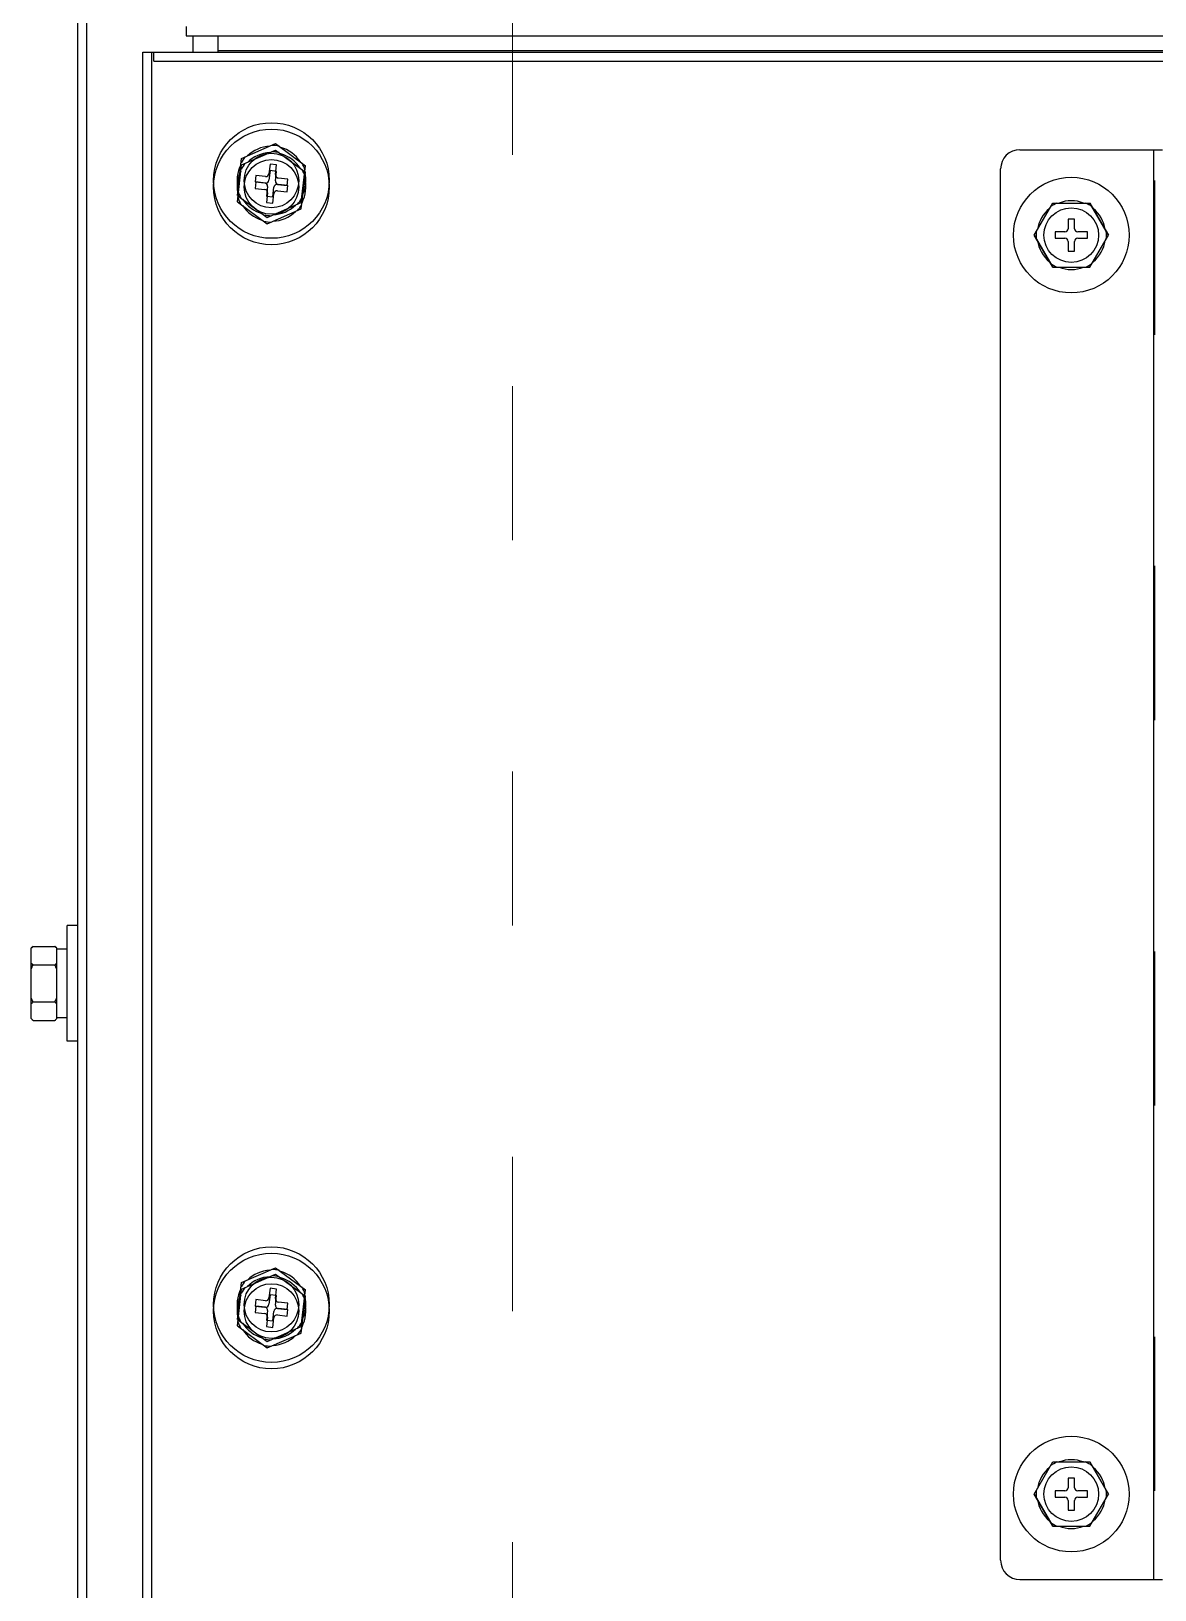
# Model space of a CAD drawing. Extents: x 59521 to 184406, y -1257 to 56672.
# Drawn here: x 90184.1 to 90359, y 13949.1 to 14191.8 of the extents above; entities that cross this region are included whole.
import ezdxf

# ---------------------------------------------------------------- set-up
doc = ezdxf.new("R2010")
doc.units = 0
doc.header["$MEASUREMENT"] = 0
doc.linetypes.add('ACAD_ISO03W100', pattern=[30, 12, -18])
doc.layers.get('0').update_dxf_attribs({"linetype": 'CONTINUOUS'})
for name, color, linetype in [('2401-01144-S-M6-16HWM_0', 7, 'CONTINUOUS'), ('4215-19365_1_0', 7, 'CONTINUOUS'), ('4215-19368_0', 7, 'CONTINUOUS'), ('4215-19371_3_0', 7, 'CONTINUOUS'), ('4215-19391_1_0', 7, 'CONTINUOUS')]:
    doc.layers.add(name, color=color, linetype=linetype)
doc.layers.add('THICK', color=7, linetype='CONTINUOUS', lineweight=0)

# ---------------------------------------------------------------- blocks, each defined once
blk = doc.blocks.new('RY6TU6TYR6Y')
at = {"layer": 'THICK', "color": 1, "linetype": 'ACAD_ISO03W100', "ltscale": 2}
blk.add_lwpolyline([(74847.96917250848, -88359.80782113018), (74947.96917250848, -88359.80782113018), (74947.96917250848, -90811.80782113018), (74847.96917250848, -90811.80782113018)], close=True, dxfattribs=at)
blk = doc.blocks.new('A$C5A9F4CD4')
at = {"layer": '2401-01144-S-M6-16HWM_0', "color": 87, "linetype": 'Continuous'}
for p, q in [((33.05355322870309, 367.4270155887871), (38.34462583958521, 369.7374016946878)), ((38.34462583958521, 369.7374016946878), (42.99101520539261, 366.3103914532867)), ((32.40886998351198, 361.689619241487), (33.05355322870309, 367.4270155887871)), ((32.40886998359929, 360.6896192413888), (33.05355322870309, 366.427015588788)), ((33.05355322870309, 366.427015588788), (38.34462583970162, 368.7374016946878)), ((37.48222552950028, 366.540202048388), (37.31473190919496, 365.0495827517871)), ((38.47597172719543, 366.4285396347886), (37.48222552950028, 366.540202048388)), ((38.3084781068028, 364.9379203382878), (38.47597172719543, 366.4285396347886)), ((38.34462583970162, 368.7374016946878), (42.99101520550175, 365.3103914532876)), ((35.27140830698772, 364.7760344800872), (35.15974589349935, 363.7822882823884)), ((36.76202760348679, 364.6085408597874), (35.27140830698772, 364.7760344800872)), ((37.48222552960215, 365.5402020482879), (37.3147319093041, 364.0495827517889)), ((38.47597172730457, 365.4285396347877), (37.48222552960215, 365.5402020482879)), ((38.30847810690466, 363.9379203382878), (38.47597172730457, 365.4285396347877)), ((40.24013929540524, 364.217722412387), (38.74951999890618, 364.3852160326869)), ((40.12847688188776, 363.2239762146883), (40.24013929540524, 364.217722412387)), ((42.3463319602015, 360.5729951059884), (42.99101520539261, 366.3103914532867)), ((42.34633196030336, 359.5729951059884), (42.99101520550175, 365.3103914532876)), ((32.40886998351198, 361.689619241487), (37.05525934929028, 358.2626089999876)), ((35.15974589349935, 363.7822882823884), (36.65036518999841, 363.6147946620868)), ((35.27140830710414, 363.7760344800881), (35.15974589360121, 362.7822882823884)), ((35.15974589360121, 362.7822882823884), (36.65036519010027, 362.6147946620877)), ((36.7620276036032, 363.6085408597883), (35.27140830710414, 363.7760344800881)), ((37.0914070821018, 363.0620903564877), (36.92391346170916, 361.5714710599887)), ((37.09140708220366, 362.0620903564886), (36.92391346180375, 360.5714710599887)), ((36.92391346170916, 361.5714710599887), (37.91765965940431, 361.4598086463875)), ((37.91765965940431, 361.4598086463875), (38.08515327970963, 362.9504279428866)), ((37.91765965950617, 360.4598086463884), (38.08515327980422, 361.9504279428884)), ((38.6378575853887, 363.3914698349881), (40.12847688188776, 363.2239762146883)), ((38.63785758540325, 362.3914698349881), (40.12847688200418, 362.2239762146883)), ((40.24013929549983, 363.2177224122879), (38.74951999900077, 363.3852160326887)), ((40.12847688200418, 362.2239762146883), (40.24013929549983, 363.2177224122879)), ((32.40886998359929, 360.6896192413888), (37.05525934930483, 357.2626089999885)), ((36.92391346180375, 360.5714710599887), (37.91765965950617, 360.4598086463884)), ((37.05525934929028, 358.2626089999876), (42.3463319602015, 360.5729951059884)), ((37.05525934930483, 357.2626089999885), (42.34633196030336, 359.5729951059884)), ((156.4264399025997, 355.5000053473877), (159.3131912485114, 360.5000053473877)), ((156.4264399025997, 355.5000053473877), (159.3131912485987, 360.5000053473877)), ((159.3131912485114, 360.5000053473877), (165.0866939403932, 360.5000053473877)), ((159.3131912485987, 360.5000053473877), (165.0866939405023, 360.5000053473877)), ((167.9734452863049, 355.5000053473877), (165.0866939403932, 360.5000053473877)), ((165.0866939405023, 360.5000053473877), (167.9734452864068, 355.5000053473877)), ((162.6999425945105, 358.0000053473877), (161.6999425945105, 358.0000053473877)), ((161.6999425945105, 358.0000053473877), (161.6999425945105, 356.5000053473877)), ((162.6999425945032, 358.0000053473877), (161.6999425945032, 358.0000053473877)), ((161.6999425945032, 358.0000053473877), (161.6999425945032, 356.5000053473877)), ((162.6999425945105, 356.5000053473877), (162.6999425945105, 358.0000053473877)), ((162.6999425945032, 356.5000053473877), (162.6999425945032, 358.0000053473877)), ((159.3131912485114, 350.5000053473877), (156.4264399025997, 355.5000053473877)), ((156.4264399025997, 355.5000053473877), (159.3131912485987, 350.5000053473877)), ((161.1999425945105, 356.0000053473877), (159.6999425945105, 356.0000053473877)), ((159.6999425945105, 356.0000053473877), (159.6999425945105, 355.0000053473877)), ((161.1999425945032, 356.0000053473877), (159.6999425945032, 356.0000053473877)), ((159.6999425945032, 356.0000053473877), (159.6999425945032, 355.0000053473877)), ((159.6999425945105, 355.0000053473877), (161.1999425945105, 355.0000053473877)), ((159.6999425945032, 355.0000053473877), (161.1999425945032, 355.0000053473877)), ((161.6999425945105, 354.5000053473877), (161.6999425945105, 353.0000053473877)), ((161.6999425945032, 354.5000053473877), (161.6999425945032, 353.0000053473877)), ((162.6999425945105, 353.0000053473877), (162.6999425945105, 354.5000053473877)), ((162.6999425945032, 353.0000053473877), (162.6999425945032, 354.5000053473877)), ((164.6999425945105, 356.0000053473877), (163.1999425945105, 356.0000053473877)), ((164.6999425945032, 356.0000053473877), (163.1999425945032, 356.0000053473877)), ((163.1999425945105, 355.0000053473877), (164.6999425945105, 355.0000053473877)), ((163.1999425945032, 355.0000053473877), (164.6999425945032, 355.0000053473877)), ((164.6999425945105, 355.0000053473877), (164.6999425945105, 356.0000053473877)), ((164.6999425945032, 355.0000053473877), (164.6999425945032, 356.0000053473877)), ((165.0866939403932, 350.5000053473877), (167.9734452863049, 355.5000053473877)), ((165.0866939405023, 350.5000053473877), (167.9734452864068, 355.5000053473877)), ((161.6999425945105, 353.0000053473877), (162.6999425945105, 353.0000053473877)), ((161.6999425945032, 353.0000053473877), (162.6999425945032, 353.0000053473877)), ((159.3131912485114, 350.5000053473877), (165.0866939403932, 350.5000053473877)), ((159.3131912485987, 350.5000053473877), (165.0866939405023, 350.5000053473877)), ((7.499942594498862, 248.0000053473877), (5.899942594493041, 248.0000053473877)), ((5.899942594493041, 230.0000053473877), (5.899942594493041, 248.0000053473877)), ((7.499942594498862, 248.0000053473877), (5.899942594500317, 248.0000053473877)), ((5.899942594500317, 230.0000053473877), (5.899942594500317, 248.0000053473877)), ((0.5999425945046823, 244.7735080392877), (0.29994259448722, 244.4735080392866)), ((0.5999425945046823, 244.7735080392886), (0.299942594501772, 244.4735080392884)), ((0.29994259448722, 233.5265026554871), (0.29994259448722, 244.4735080392866)), ((0.299942594501772, 233.5265026554889), (0.299942594501772, 244.4735080392884)), ((0.5999425945046823, 244.7735080392877), (3.999942594498862, 244.7735080392877)), ((0.5999425945046823, 244.7735080392886), (3.999942594498862, 244.7735080392886)), ((4.29994259448722, 244.4735080392866), (3.999942594498862, 244.7735080392877)), ((4.299942594501772, 244.4735080392884), (3.999942594498862, 244.7735080392886)), ((4.29994259448722, 233.5265026554871), (4.29994259448722, 244.4735080392866)), ((4.299942594501772, 233.5265026554889), (4.299942594501772, 244.4735080392884)), ((5.899942594493041, 244.3500053473881), (4.29994259448722, 244.3500053473881)), ((5.899942594500317, 244.3500053473881), (4.299942594501772, 244.3500053473881)), ((0.5999425945046823, 241.8867566932868), (3.999942594498862, 241.8867566932868)), ((0.5999425945046823, 241.8867566932877), (3.999942594498862, 241.8867566932877)), ((0.5999425945046823, 236.1132540013868), (3.999942594498862, 236.1132540013868)), ((0.5999425945046823, 236.1132540013887), (3.999942594498862, 236.1132540013887)), ((0.5999425945046823, 233.2265026554878), (0.29994259448722, 233.5265026554871)), ((0.5999425945046823, 233.2265026554887), (0.299942594501772, 233.5265026554889)), ((0.5999425945046823, 233.2265026554878), (3.999942594498862, 233.2265026554878)), ((0.5999425945046823, 233.2265026554887), (3.999942594498862, 233.2265026554887)), ((4.29994259448722, 233.5265026554871), (3.999942594498862, 233.2265026554878)), ((4.299942594501772, 233.5265026554889), (3.999942594498862, 233.2265026554887)), ((5.899942594493041, 233.6500053473874), (4.29994259448722, 233.6500053473874)), ((5.899942594500317, 233.6500053473883), (4.299942594501772, 233.6500053473883)), ((7.499942594498862, 230.0000053473877), (5.899942594493041, 230.0000053473877)), ((7.499942594498862, 230.0000053473877), (5.899942594500317, 230.0000053473877)), ((33.05355322870309, 192.4270155887871), (38.34462583970162, 194.7374016946878)), ((38.34462583970162, 194.7374016946878), (42.99101520539261, 191.3103914532867)), ((32.40886998351198, 186.6896192413869), (33.05355322870309, 192.4270155887871)), ((33.05355322880496, 191.427015588788), (38.34462583970162, 193.7374016946878)), ((38.34462583970162, 193.7374016946878), (42.99101520550175, 190.3103914532876)), ((32.40886998359929, 185.6896192413888), (33.05355322880496, 191.427015588788)), ((35.27140830698772, 189.7760344800872), (35.15974589349935, 188.7822882823884)), ((36.76202760348679, 189.6085408597874), (35.27140830698772, 189.7760344800872)), ((37.48222552950028, 191.540202048388), (37.31473190919496, 190.0495827517871)), ((37.48222552960215, 190.5402020482879), (37.3147319093041, 189.0495827517889)), ((38.47597172719543, 191.4285396347886), (37.48222552950028, 191.540202048388)), ((38.47597172730457, 190.4285396347877), (37.48222552960215, 190.5402020482879)), ((38.3084781068028, 189.9379203382878), (38.47597172719543, 191.4285396347886)), ((38.30847810690466, 188.9379203382878), (38.47597172730457, 190.4285396347877)), ((40.24013929540524, 189.217722412387), (38.74951999890618, 189.3852160326869)), ((42.3463319602015, 185.5729951059884), (42.99101520539261, 191.3103914532867)), ((42.34633196030336, 184.5729951059884), (42.99101520550175, 190.3103914532876)), ((35.15974589349935, 188.7822882823884), (36.65036518999841, 188.6147946620868)), ((35.27140830710414, 188.7760344800881), (35.15974589360121, 187.7822882823884)), ((35.15974589360121, 187.7822882823884), (36.65036519010027, 187.6147946620877)), ((36.7620276036032, 188.6085408597883), (35.27140830710414, 188.7760344800881)), ((37.0914070821018, 188.0620903564877), (36.92391346170916, 186.5714710599887)), ((37.09140708220366, 187.0620903564886), (36.92391346180375, 185.5714710599887)), ((37.91765965940431, 186.4598086463875), (38.08515327970963, 187.9504279428866)), ((37.91765965950617, 185.4598086463884), (38.08515327980422, 186.9504279428884)), ((38.6378575853887, 188.3914698349881), (40.12847688188776, 188.2239762146883)), ((38.63785758540325, 187.3914698349881), (40.12847688200418, 187.2239762146883)), ((40.24013929549983, 188.2177224122879), (38.74951999900077, 188.3852160326887)), ((40.12847688188776, 188.2239762146883), (40.24013929540524, 189.217722412387)), ((40.12847688200418, 187.2239762146883), (40.24013929549983, 188.2177224122879)), ((32.40886998351198, 186.6896192413869), (37.05525934929028, 183.2626089999876)), ((32.40886998359929, 185.6896192413888), (37.05525934930483, 182.2626089999885)), ((36.92391346170916, 186.5714710599887), (37.91765965940431, 186.4598086463875)), ((36.92391346180375, 185.5714710599887), (37.91765965950617, 185.4598086463884)), ((37.05525934929028, 183.2626089999876), (42.3463319602015, 185.5729951059884)), ((37.05525934930483, 182.2626089999885), (42.34633196030336, 184.5729951059884)), ((156.4264399025997, 159.5000053473877), (159.3131912485114, 164.5000053473877)), ((156.4264399025997, 159.5000053473877), (159.3131912485987, 164.5000053473877)), ((159.3131912485114, 164.5000053473877), (165.0866939403932, 164.5000053473877)), ((159.3131912485987, 164.5000053473877), (165.0866939405023, 164.5000053473877)), ((167.9734452863049, 159.5000053473877), (165.0866939403932, 164.5000053473877)), ((165.0866939405023, 164.5000053473877), (167.9734452864068, 159.5000053473877)), ((162.6999425945105, 162.0000053473877), (161.6999425945105, 162.0000053473877)), ((161.6999425945105, 162.0000053473877), (161.6999425945105, 160.5000053473877)), ((162.6999425945032, 162.0000053473877), (161.6999425945032, 162.0000053473877)), ((161.6999425945032, 162.0000053473877), (161.6999425945032, 160.5000053473877)), ((162.6999425945105, 160.5000053473877), (162.6999425945105, 162.0000053473877)), ((162.6999425945032, 160.5000053473877), (162.6999425945032, 162.0000053473877)), ((159.3131912485114, 154.5000053473877), (156.4264399025997, 159.5000053473877)), ((156.4264399025997, 159.5000053473877), (159.3131912485987, 154.5000053473877)), ((161.1999425945105, 160.0000053473877), (159.6999425945105, 160.0000053473877)), ((159.6999425945105, 160.0000053473877), (159.6999425945105, 159.0000053473877)), ((161.1999425945032, 160.0000053473877), (159.6999425945032, 160.0000053473877)), ((159.6999425945032, 160.0000053473877), (159.6999425945032, 159.0000053473877)), ((159.6999425945105, 159.0000053473877), (161.1999425945105, 159.0000053473877)), ((159.6999425945032, 159.0000053473877), (161.1999425945032, 159.0000053473877)), ((161.6999425945105, 158.5000053473877), (161.6999425945105, 157.0000053473877)), ((161.6999425945032, 158.5000053473877), (161.6999425945032, 157.0000053473877)), ((162.6999425945105, 157.0000053473877), (162.6999425945105, 158.5000053473877)), ((162.6999425945032, 157.0000053473877), (162.6999425945032, 158.5000053473877)), ((164.6999425945105, 160.0000053473877), (163.1999425945105, 160.0000053473877)), ((164.6999425945032, 160.0000053473877), (163.1999425945032, 160.0000053473877)), ((163.1999425945105, 159.0000053473877), (164.6999425945105, 159.0000053473877)), ((163.1999425945032, 159.0000053473877), (164.6999425945032, 159.0000053473877)), ((164.6999425945105, 159.0000053473877), (164.6999425945105, 160.0000053473877)), ((164.6999425945032, 159.0000053473877), (164.6999425945032, 160.0000053473877)), ((165.0866939403932, 154.5000053473877), (167.9734452863049, 159.5000053473877)), ((165.0866939405023, 154.5000053473877), (167.9734452864068, 159.5000053473877)), ((161.6999425945105, 157.0000053473877), (162.6999425945105, 157.0000053473877)), ((161.6999425945032, 157.0000053473877), (162.6999425945032, 157.0000053473877)), ((159.3131912485114, 154.5000053473877), (165.0866939403932, 154.5000053473877)), ((159.3131912485987, 154.5000053473877), (165.0866939405023, 154.5000053473877))]:
    blk.add_line(p, q, dxfattribs=at)
for centre, radius in [((37.6999425945105, 364.0000053473877), 9), ((37.69994259450323, 363.0000053473877), 9), ((37.6999425945105, 364.0000053473877), 4.25), ((37.69994259450323, 363.0000053473877), 4.25), ((162.1999425945105, 355.5000053473877), 9), ((162.1999425945032, 355.5000053473877), 9), ((162.1999425945105, 355.5000053473877), 4.25), ((162.1999425945032, 355.5000053473877), 4.25), ((37.6999425945105, 189.0000053473877), 9), ((37.69994259450323, 188.0000053473877), 9), ((37.6999425945105, 189.0000053473877), 4.25), ((37.69994259450323, 188.0000053473877), 4.25), ((162.1999425945105, 159.5000053473877), 9), ((162.1999425945032, 159.5000053473877), 9), ((162.1999425945105, 159.5000053473877), 4.25), ((162.1999425945032, 159.5000053473877), 4.25)]:
    blk.add_circle(centre, radius, dxfattribs=at)
for centre, radius, start, end in [((37.6999425945105, 364.0000053473877), 5.35, 92.74915102881671, 134.4285383586357), ((37.6999425945105, 364.0000053473877), 5.4735026919, 77.5963976982865, 89.58129168902244), ((37.6999425945105, 364.0000053473877), 5.35, 32.74915102883042, 74.42853835867903), ((37.6999425945105, 364.0000053473877), 5.35, 152.7491510288878, 194.4285383586766), ((37.6999425945105, 364.0000053473877), 5.4735026919, 137.5963976983932, 149.581291689492), ((37.69994259450323, 363.0000053473877), 5.4735026919, 137.5963976983451, 149.581291689537), ((37.69994259450323, 363.0000053473877), 5.35, 92.74915102881671, 134.4285383585536), ((37.69994259450323, 363.0000053473877), 5.4735026919, 77.5963976982865, 89.58129168943931), ((37.69994259450323, 363.0000053473877), 5.35, 32.74915102887424, 74.42853835867903), ((37.6999425945105, 364.0000053473877), 5.4735026919, 17.59639769824892, 29.58129168966133), ((37.69994259450323, 363.0000053473877), 5.35, 152.7491510289805, 194.4285383587775), ((36.81785881030373, 365.1054139585876), 0.5, 263.5888446938997, 353.5888446939114), ((36.8178588104056, 364.1054139585876), 0.5, 263.5888446938997, 353.5888446939114), ((38.80535120569402, 364.8820891314872), 0.5, 173.5888446938077, 263.5888446938997), ((37.6999425945105, 364.0000053473877), 5.35, 332.7491510288879, 14.4285383586766), ((37.69994259450323, 363.0000053473877), 5.35, 332.7491510289805, 14.42853835877754), ((37.69994259450323, 363.0000053473877), 5.4735026919, 17.59639769829859, 29.58129168927427), ((37.6999425945105, 364.0000053473877), 5.4735026919, 197.5963976982489, 209.5812916896613), ((36.59453398321057, 363.1179215632883), 0.5, 353.5888446938077, 83.58884469389967), ((36.59453398329788, 362.1179215631873), 0.5, 353.5888446939114, 83.58884469389967), ((38.58202637860086, 362.8945967361879), 0.5, 83.58884469389967, 173.5888446939113), ((38.58202637870272, 361.8945967360878), 0.5, 83.58884469389967, 173.5888446939113), ((38.80535120580316, 363.8820891314881), 0.5, 173.5888446939113, 263.5888446938997), ((37.69994259450323, 363.0000053473877), 5.4735026919, 197.5963976982986, 209.5812916892743), ((37.6999425945105, 364.0000053473877), 5.35, 212.7491510288304, 254.428538358679), ((37.69994259450323, 363.0000053473877), 5.35, 212.7491510288742, 254.428538358679), ((37.6999425945105, 364.0000053473877), 5.35, 272.7491510288167, 314.4285383586357), ((37.69994259450323, 363.0000053473877), 5.35, 272.7491510288167, 314.4285383585536), ((37.6999425945105, 364.0000053473877), 5.4735026919, 317.5963976983932, 329.581291689492), ((37.69994259450323, 363.0000053473877), 5.4735026919, 317.596397698345, 329.581291689537), ((162.1999425945105, 355.5000053473877), 5.35, 129.1603063351135, 170.8396936647645), ((162.1999425945032, 355.5000053473877), 5.35, 129.1603063350395, 170.839693664816), ((162.1999425945105, 355.5000053473877), 5.4735026919, 114.0075530045277, 125.9924469958803), ((162.1999425945032, 355.5000053473877), 5.4735026919, 114.0075530045277, 125.9924469954588), ((162.1999425945105, 355.5000053473877), 5.35, 69.16030633484455, 110.8396936651554), ((162.1999425945032, 355.5000053473877), 5.35, 69.16030633528513, 110.8396936647149), ((162.1999425945105, 355.5000053473877), 5.4735026919, 54.00755300411972, 65.99244699547228), ((162.1999425945032, 355.5000053473877), 5.4735026919, 54.00755300454124, 65.99244699547228), ((162.1999425945105, 355.5000053473877), 5.35, 9.160306335235479, 50.83969366488652), ((162.1999425945032, 355.5000053473877), 5.35, 9.160306335184032, 50.83969366496056), ((37.6999425945105, 364.0000053473877), 5.4735026919, 257.5963976982865, 269.5812916890225), ((37.69994259450323, 363.0000053473877), 5.4735026919, 257.5963976982865, 269.5812916894393), ((162.1999425945105, 355.5000053473877), 5.4735026919, 174.007553004417, 185.9924469955829), ((162.1999425945032, 355.5000053473877), 5.4735026919, 174.007553004417, 185.9924469955829), ((162.1999425945105, 355.5000053473877), 5.35, 189.1603063352355, 230.8396936648865), ((162.1999425945032, 355.5000053473877), 5.35, 189.160306335184, 230.8396936649606), ((161.1999425945105, 356.5000053473877), 0.5, 270, 0), ((161.1999425945032, 356.5000053473877), 0.5, 270, 0), ((161.1999425945105, 354.5000053473877), 0.5, 0, 90), ((161.1999425945032, 354.5000053473877), 0.5, 0, 90), ((163.1999425945105, 356.5000053473877), 0.5, 180, 270), ((163.1999425945032, 356.5000053473877), 0.5, 180, 270), ((163.1999425945105, 354.5000053473877), 0.5, 90, 180), ((163.1999425945032, 354.5000053473877), 0.5, 90, 180), ((162.1999425945105, 355.5000053473877), 5.35, 309.1603063351135, 350.8396936647645), ((162.1999425945032, 355.5000053473877), 5.35, 309.1603063350394, 350.839693664816), ((162.1999425945105, 355.5000053473877), 5.4735026919, 354.0075530044171, 5.992446995582929), ((162.1999425945032, 355.5000053473877), 5.4735026919, 354.0075530044171, 5.992446995582929), ((162.1999425945105, 355.5000053473877), 5.4735026919, 234.0075530041197, 245.9924469954723), ((162.1999425945032, 355.5000053473877), 5.4735026919, 234.0075530045412, 245.9924469954723), ((162.1999425945105, 355.5000053473877), 5.35, 249.1603063348445, 290.8396936651554), ((162.1999425945032, 355.5000053473877), 5.35, 249.1603063352852, 290.8396936647148), ((162.1999425945105, 355.5000053473877), 5.4735026919, 294.0075530045277, 305.9924469958802), ((162.1999425945032, 355.5000053473877), 5.4735026919, 294.0075530045277, 305.9924469954587), ((1.541809132584604, 242.1992100387861), 3.5559220988, 39.13644607590919, 39.50124378086706), ((1.541809210699284, 242.199210102388), 3.5559219982, 39.1364460733612, 39.50124378910924), ((3.058075399691006, 235.8008001248882), 3.5559212543, 219.1364461157358, 219.5012537111305), ((3.058075388100406, 235.8008001155877), 3.5559212393, 219.1364461191229, 219.5012537162676), ((37.6999425945105, 189.0000053473877), 5.35, 92.74915102881671, 134.4285383586357), ((37.6999425945105, 189.0000053473877), 5.4735026919, 77.5963976982865, 89.58129168902244), ((37.6999425945105, 189.0000053473877), 5.35, 32.74915102883042, 74.42853835867903), ((37.6999425945105, 189.0000053473877), 5.4735026919, 137.5963976983932, 149.581291689492), ((37.69994259450323, 188.0000053473877), 5.35, 92.74915102881671, 134.4285383585536), ((37.69994259450323, 188.0000053473877), 5.4735026919, 77.5963976982865, 89.58129168943931), ((37.69994259450323, 188.0000053473877), 5.35, 32.74915102887424, 74.42853835867903), ((37.6999425945105, 189.0000053473877), 5.4735026919, 17.59639769824892, 29.58129168966133), ((37.6999425945105, 189.0000053473877), 5.35, 152.7491510288878, 194.4285383586766), ((37.69994259450323, 188.0000053473877), 5.35, 152.7491510289805, 194.4285383587775), ((37.69994259450323, 188.0000053473877), 5.4735026919, 137.5963976983451, 149.581291689537), ((36.81785881030373, 190.1054139585876), 0.5, 263.5888446938997, 353.5888446939114), ((38.80535120569402, 189.8820891314872), 0.5, 173.5888446938077, 263.5888446938997), ((37.6999425945105, 189.0000053473877), 5.35, 332.7491510288879, 14.4285383586766), ((37.69994259450323, 188.0000053473877), 5.35, 332.7491510289805, 14.42853835877754), ((37.69994259450323, 188.0000053473877), 5.4735026919, 17.59639769829859, 29.58129168927427), ((37.6999425945105, 189.0000053473877), 5.4735026919, 197.5963976982489, 209.5812916896613), ((36.59453398321057, 188.1179215632883), 0.5, 353.5888446938077, 83.58884469389967), ((36.59453398329788, 187.1179215631873), 0.5, 353.5888446939114, 83.58884469389967), ((36.8178588104056, 189.1054139585876), 0.5, 263.5888446938997, 353.5888446939114), ((38.58202637860086, 187.8945967361879), 0.5, 83.58884469389967, 173.5888446939113), ((38.58202637870272, 186.8945967360878), 0.5, 83.58884469389967, 173.5888446939113), ((38.80535120580316, 188.8820891314881), 0.5, 173.5888446939113, 263.5888446938997), ((37.69994259450323, 188.0000053473877), 5.4735026919, 197.5963976982986, 209.5812916892743), ((37.6999425945105, 189.0000053473877), 5.35, 212.7491510288304, 254.428538358679), ((37.69994259450323, 188.0000053473877), 5.35, 212.7491510288742, 254.428538358679), ((37.6999425945105, 189.0000053473877), 5.35, 272.7491510288167, 314.4285383586357), ((37.6999425945105, 189.0000053473877), 5.4735026919, 317.5963976983932, 329.581291689492), ((37.69994259450323, 188.0000053473877), 5.4735026919, 317.596397698345, 329.581291689537), ((37.6999425945105, 189.0000053473877), 5.4735026919, 257.5963976982865, 269.5812916890225), ((37.69994259450323, 188.0000053473877), 5.4735026919, 257.5963976982865, 269.5812916894393), ((37.69994259450323, 188.0000053473877), 5.35, 272.7491510288167, 314.4285383585536), ((162.1999425945105, 159.5000053473877), 5.35, 129.1603063351135, 170.8396936647645), ((162.1999425945032, 159.5000053473877), 5.35, 129.1603063350395, 170.839693664816), ((162.1999425945105, 159.5000053473877), 5.4735026919, 114.0075530045277, 125.9924469958803), ((162.1999425945032, 159.5000053473877), 5.4735026919, 114.0075530045277, 125.9924469954588), ((162.1999425945105, 159.5000053473877), 5.35, 69.16030633484455, 110.8396936651554), ((162.1999425945032, 159.5000053473877), 5.35, 69.16030633528513, 110.8396936647149), ((162.1999425945105, 159.5000053473877), 5.4735026919, 54.00755300411972, 65.99244699547228), ((162.1999425945032, 159.5000053473877), 5.4735026919, 54.00755300454124, 65.99244699547228), ((162.1999425945105, 159.5000053473877), 5.35, 9.160306335235479, 50.83969366488652), ((162.1999425945032, 159.5000053473877), 5.35, 9.160306335184032, 50.83969366496056), ((161.1999425945105, 160.5000053473877), 0.5, 270, 0), ((161.1999425945032, 160.5000053473877), 0.5, 270, 0), ((163.1999425945105, 160.5000053473877), 0.5, 180, 270), ((163.1999425945032, 160.5000053473877), 0.5, 180, 270), ((162.1999425945105, 159.5000053473877), 5.4735026919, 174.007553004417, 185.9924469955829), ((162.1999425945032, 159.5000053473877), 5.4735026919, 174.007553004417, 185.9924469955829), ((162.1999425945105, 159.5000053473877), 5.35, 189.1603063352355, 230.8396936648865), ((162.1999425945032, 159.5000053473877), 5.35, 189.160306335184, 230.8396936649606), ((161.1999425945105, 158.5000053473877), 0.5, 0, 90), ((161.1999425945032, 158.5000053473877), 0.5, 0, 90), ((163.1999425945105, 158.5000053473877), 0.5, 90, 180), ((163.1999425945032, 158.5000053473877), 0.5, 90, 180), ((162.1999425945105, 159.5000053473877), 5.35, 309.1603063351135, 350.8396936647645), ((162.1999425945032, 159.5000053473877), 5.35, 309.1603063350394, 350.839693664816), ((162.1999425945105, 159.5000053473877), 5.4735026919, 354.0075530044171, 5.992446995582929), ((162.1999425945032, 159.5000053473877), 5.4735026919, 354.0075530044171, 5.992446995582929), ((162.1999425945105, 159.5000053473877), 5.4735026919, 234.0075530041197, 245.9924469954723), ((162.1999425945032, 159.5000053473877), 5.4735026919, 234.0075530045412, 245.9924469954723), ((162.1999425945105, 159.5000053473877), 5.35, 249.1603063348445, 290.8396936651554), ((162.1999425945032, 159.5000053473877), 5.35, 249.1603063352852, 290.8396936647148), ((162.1999425945105, 159.5000053473877), 5.4735026919, 294.0075530045277, 305.9924469958802), ((162.1999425945032, 159.5000053473877), 5.4735026919, 294.0075530045277, 305.9924469954587)]:
    blk.add_arc(centre, radius, start, end, dxfattribs=at)
for points in [[(0.29994259448722, 244.4435989933872), (0.3937570741982199, 244.5588906857874), (0.4948394761013333, 244.668404920988), (0.5999425945046823, 244.7735080392877)], [(0.299942594501772, 244.4435989932881), (0.3937570743000833, 244.5588906857874), (0.4948394762031967, 244.668404920988), (0.5999425945046823, 244.7735080392886)], [(4.285596939706011, 244.4611142016865), (4.195843922905624, 244.5699912364862), (4.099716871598503, 244.673733762188), (3.999942594498862, 244.7735080392877)], [(4.285596939800598, 244.4611142016884), (4.195843922905624, 244.569991236488), (4.099716871700366, 244.673733762188), (3.999942594498862, 244.7735080392886)], [(0.5999425945046823, 241.8867566932868), (0.4948394761013333, 241.9918598115864), (0.3937570741982199, 242.101374046787), (0.29994259448722, 242.2166657392872)], [(0.5999425945046823, 241.8867566932877), (0.4948394762031967, 241.9918598115883), (0.3937570743000833, 242.1013740467888), (0.299942594501772, 242.216665739189)], [(0.29994259448722, 241.2269386014877), (0.3909940409939736, 241.4507308218881), (0.4918932318105362, 241.6706579680877), (0.5999425945046823, 241.8867566932868)], [(0.299942594501772, 241.2269386014887), (0.390994041103113, 241.450730821789), (0.4918932319051237, 241.6706579680877), (0.5999425945046823, 241.8867566932877)], [(3.999942594498862, 241.8867566932868), (4.105045712785795, 241.9918598115864), (4.206128114688909, 242.101374046787), (4.29994259448722, 242.2166657392872)], [(3.999942594498862, 241.8867566932877), (4.105045712800347, 241.9918598115883), (4.206128114805324, 242.1013740467888), (4.299942594501772, 242.216665739189)], [(4.29994259448722, 241.2269386014877), (4.208891147893155, 241.4507308218881), (4.107991957105696, 241.6706579680877), (3.999942594498862, 241.8867566932868)], [(4.299942594501772, 241.2269386014887), (4.208891148002294, 241.450730821789), (4.10799195720756, 241.6706579680877), (3.999942594498862, 241.8867566932877)], [(0.5999425945046823, 236.1132540013868), (0.4918932318105362, 236.3293527266878), (0.3909940409939736, 236.5492798728874), (0.29994259448722, 236.7730720932877)], [(0.5999425945046823, 236.1132540013887), (0.4918932319051237, 236.3293527266887), (0.390994041103113, 236.5492798728883), (0.299942594501772, 236.7730720932877)], [(0.29994259448722, 235.7833449554864), (0.3937570741982199, 235.8986366478866), (0.4948394761013333, 236.0081508830872), (0.5999425945046823, 236.1132540013868)], [(0.299942594501772, 235.7833449554882), (0.3937570743000833, 235.8986366478885), (0.4948394762031967, 236.0081508830872), (0.5999425945046823, 236.1132540013887)], [(3.999942594498862, 236.1132540013868), (4.107991957105696, 236.3293527266878), (4.208891147893155, 236.5492798728874), (4.29994259448722, 236.7730720932877)], [(3.999942594498862, 236.1132540013887), (4.10799195720756, 236.3293527266887), (4.208891148002294, 236.5492798728883), (4.299942594501772, 236.7730720932877)], [(4.29994259448722, 235.7833449554864), (4.206128114688909, 235.8986366478866), (4.105045712785795, 236.0081508830872), (3.999942594498862, 236.1132540013868)], [(4.299942594501772, 235.7833449554882), (4.206128114805324, 235.8986366478885), (4.105045712800347, 236.0081508830872), (3.999942594498862, 236.1132540013887)], [(0.5999425945046823, 233.2265026554878), (0.5001684605958872, 233.3262767893875), (0.404041542991763, 233.430019160488), (0.3142886362038553, 233.5388960235878)], [(0.5999425945046823, 233.2265026554887), (0.5001684606977506, 233.3262767893875), (0.4040415431009023, 233.4300191604889), (0.3142886363057187, 233.5388960235878)], [(3.999942594498862, 233.2265026554878), (4.105045712785795, 233.3316057737875), (4.206128114688909, 233.4411200089862), (4.29994259448722, 233.5564117013864)], [(3.999942594498862, 233.2265026554887), (4.105045712800347, 233.3316057737884), (4.206128114805324, 233.441120008988), (4.299942594501772, 233.5564117013882)]]:
    blk.add_open_spline(points, degree=3, dxfattribs=at)
at = {"layer": '4215-19365_1_0', "color": 87, "linetype": 'Continuous'}
for p, q in [((29.39994259449304, 384.0000053473877), (29.39994259449304, 386.5000053473877)), ((29.39994259450032, 384.0000053473877), (29.39994259450032, 386.5000053473877)), ((17.6999425945105, 384.0000053473877), (731.6999425945105, 384.0000053473877)), ((17.6999425945105, 101.0000053473877), (17.6999425945105, 384.0000053473877)), ((17.69994259450323, 384.0000053473877), (731.6999425945032, 384.0000053473877)), ((17.69994259450323, 101.0000053473877), (17.69994259450323, 384.0000053473877)), ((19.09994259450468, 102.4000053473874), (19.09994259450468, 384.0000053473877)), ((19.09994259450468, 102.4000053473883), (19.09994259450468, 384.0000053473877)), ((19.39994259449304, 382.6000053473881), (19.39994259449304, 384.0000053473877)), ((19.39994259450032, 382.6000053473881), (19.39994259450032, 384.0000053473877)), ((719.9999425944989, 384.2000053473885), (29.39994259449304, 384.2000053473885)), ((719.9999425944989, 384.2000053473885), (29.39994259450032, 384.2000053473885)), ((19.39994259449304, 382.6000053473881), (729.9999425944989, 382.6000053473881)), ((19.39994259450032, 382.6000053473881), (729.9999425944989, 382.6000053473881))]:
    blk.add_line(p, q, dxfattribs=at)
at = {"layer": '4215-19368_0', "color": 87, "linetype": 'Continuous'}
for p, q in [((154.1999425945032, 368.8000053473879), (176.3999425945003, 368.8000053473879)), ((174.9999425944989, 368.8000053473879), (174.9999425944989, 146.2000053473885)), ((151.1999425945032, 149.2000053473885), (151.1999425945032, 365.8000053473879)), ((154.1999425945032, 146.2000053473885), (176.3999425945003, 146.2000053473885))]:
    blk.add_line(p, q, dxfattribs=at)
for centre, start, end in [((154.1999425945032, 365.8000053473879), 90, 180), ((154.1999425945032, 149.2000053473885), 180, 270)]:
    blk.add_arc(centre, 3, start, end, dxfattribs=at)
at = {"layer": '4215-19371_3_0', "color": 87, "linetype": 'Continuous'}
for p, q in [((7.499942594498862, 1096.500005347388), (7.499942594498862, 101.0000053473877)), ((7.499942594498862, 1096.500005347388), (7.499942594498862, 101.0000053473877)), ((8.89994259449304, 1096.500005347388), (8.89994259449304, 101.0000053473877)), ((8.899942594500317, 1096.500005347388), (8.899942594500317, 101.0000053473877)), ((25.49994259449886, 384.0000053473877), (25.49994259449886, 386.5000053473877)), ((25.49994259449886, 384.0000053473877), (25.49994259449886, 386.5000053473877))]:
    blk.add_line(p, q, dxfattribs=at)
at = {"layer": '4215-19391_1_0', "color": 87, "linetype": 'Continuous'}
for p, q in [((24.39994259449304, 388.0000053473877), (24.39994259449304, 386.5000053473877)), ((24.39994259450032, 388.0000053473877), (24.39994259450032, 386.5000053473877)), ((24.39994259449304, 386.5000053473877), (724.9999425944989, 386.5000053473877)), ((24.39994259450032, 386.5000053473877), (724.9999425944989, 386.5000053473877))]:
    blk.add_line(p, q, dxfattribs=at)

msp = doc.modelspace()

# ---------------------------------------------------------------- block references
at = {"xscale": -1}
msp.add_blockref('RY6TU6TYR6Y', (165206.9524576353, 104416.3355191809), dxfattribs=at)
at = {"color": 3}
msp.add_blockref('A$C5A9F4CD4', (90183.78334253236, 13804.52769270358), dxfattribs=at)

doc.saveas('drawing.dxf')
